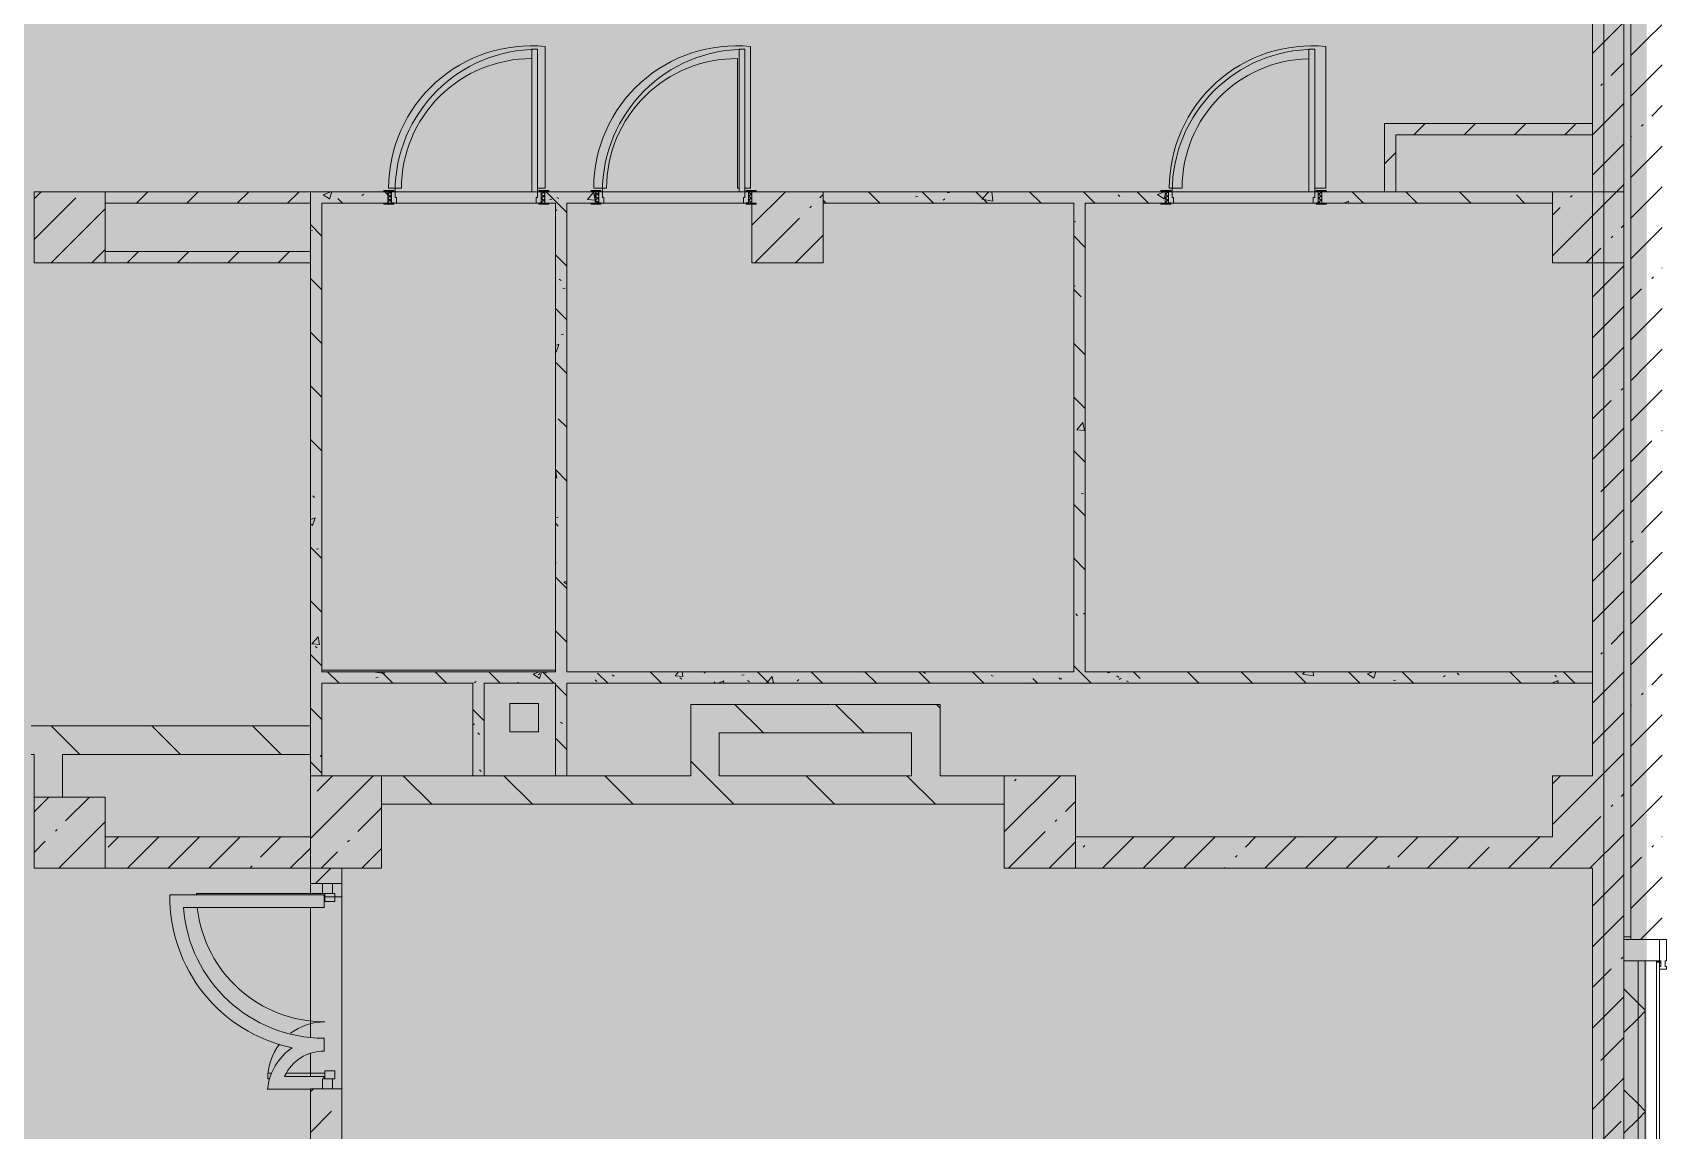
# Model space of a CAD drawing. Header units: millimetres. Extents: x -6228 to 201956, y -8553 to 30426.
# Drawn here: x 73530 to 84964, y 9060 to 16767 of the extents above; entities that cross this region are included whole.
import ezdxf

# ---------------------------------------------------------------- set-up
doc = ezdxf.new("R2010")
doc.units = ezdxf.units.MM
doc.linetypes.add('Осевая', pattern=[15875, 3175, -2381.25, 7937.5, -2381.25])
doc.layers.add('A-DETL-GENF-1', color=7, linetype='Continuous', lineweight=9, true_color=0xc0c0c0, transparency=0.4)
for name, color, linetype, lineweight, true_color in [('A-DETL-GENF-4', 7, 'Continuous', 5, 0xb7b7b7), ('A-DOOR-1', 7, 'Continuous', 5, 0xaaaaaa), ('A-DOOR-2', 7, 'Continuous', 5, 0xe2e2e2), ('A-DOOR-3', 7, 'Continuous', 5, 0xb7b7b7), ('A-DOOR-FRAM-1', 7, 'Continuous', 5, 0xe2e2e2), ('A-DOOR-FRAM-2', 7, 'Continuous', 5, 0xaaaaaa), ('A-DOOR-FRAM-3', 7, 'Continuous', 5, 0xb7b7b7), ('A-FLOR-2', 7, 'Continuous', 5, 0xb7b7b7), ('A-GLAZ-CWMG-2', 7, 'Continuous', 5, 0x737373), ('A-WALL-2', 7, 'Continuous', 9, 0x737373), ('A-WALL-3', 7, 'Continuous', 5, 0x737373), ('I-WALL-2', 7, 'Continuous', 5, 0x737373), ('I-WALL-3', 7, 'Continuous', 5, 0x787878), ('S-COLS-1', 7, 'Continuous', 5, 0x737373)]:
    doc.layers.add(name, color=color, linetype=linetype, lineweight=lineweight, true_color=true_color)
for name, color, linetype, lineweight in [('A-GLAZ-CWMG', 7, 'Continuous', 5), ('A-WALL', 7, 'Continuous', 5), ('A-WALL-1', 7, 'Continuous', 9), ('I-WALL', 7, 'Continuous', 5), ('S-COLS', 7, 'Continuous', 5), ('Оси', 7, 'Continuous', 9), ('Оси-2', 7, 'Осевая', 9)]:
    doc.layers.add(name, color=color, linetype=linetype, lineweight=lineweight)
pattern_1 = [(45, (0, 0), (-285.1231, 285.1231), []), (45, (285.12, 0), (-285.1231, 285.1231), [504.031, -100.806, 16.764, -84.042])]
pattern_2 = [(135, (0, 0), (-353.5534, -353.5534), [])]
pattern_3 = [(45, (0, 0), (-353.5534, 353.5534), []), (135, (0, 0), (-353.5534, -353.5534), [])]
pattern_4 = [(135, (0, 0), (-377.1708, -377.1708), [533.4, -88.9, 17.78, -88.9]), (135, (0, 376.94), (-377.1708, -377.1708), []), (50, (0, 0), (637.6445, -55.7866), [66.675, -733.425]), (355, (0, 0), (-123.3494, 668.699), [53.34, -586.74]), (100.451, (53.14, -4.65), (514.299, 612.908), [56.665, -623.315]), (46.184, (0, 177.8), (948.7764, -147.15), [100.012, -1100.137]), (96.636, (79.1, 165.5), (830.909, 865.997), [84.998, -934.973]), (351.184, (0, 177.8), (830.918, 865.988), [80.01, -880.11]), (21, (88.9, 133.35), (530.6506, -357.9283), [66.675, -733.425]), (326, (88.9, 133.35), (216.308, 644.6585), [53.34, -586.74]), (71.451, (133.1, 103.5), (746.9596, 286.7243), [56.665, -623.315]), (37.5, (0, 0), (10.81053, 295.9426), [16.764, -562.864, 16.764, -578.866, -588.962]), (37.5, (0, 0), (10.81053, 295.9426), [-1175.258, 16.764, -572.198]), (7.5, (0, 0), (233.8692, 350.6318), [16.764, -322.834, 16.764, -549.529, -224.472]), (7.5, (0, 0), (233.8692, 350.6318), [-905.891, 16.764, -207.708]), (327.5, (-198.25, 0), (474.5678, -20.0513), [16.764, -205.486, 16.764, -676.656, -920.115]), (327.5, (-198.25, 0), (474.5678, -20.0513), [-915.67, 16.764, -903.351]), (317.5, (-287.15, 0), (518.4522, 88.9934), [16.764, -272.161, 16.764, -443.738, -653.415]), (317.5, (-287.15, 0), (518.4522, 88.9934), [-749.427, 16.764, -636.651])]
pattern_5 = [(135, (1751.41, 104.685), (-14.14214, -14.14214), []), (225, (1751.41, 104.685), (14.14214, -14.14214), [])]
pattern_6 = [(45, (-371.384, 104.685), (-14.1421, 14.1421), []), (135, (-371.384, 104.685), (-14.1421, -14.1421), [])]
pattern_7 = [(45, (0, 0), (-176.7767, 176.7767), [])]

# ---------------------------------------------------------------- blocks, each defined once
blk = doc.blocks.new('BSC_Колонна _Прямоугольная - 650х500-23287315-2_1_2_птичка копия 1')
at = {"layer": 'S-COLS'}
h = blk.add_hatch(dxfattribs=at)
h.set_pattern_fill('FP_64', color=256, style=0, pattern_type=2)
h.set_pattern_definition([(135, (11225, -75730), (-285.1231, -285.1231), []), (135, (11225, -75444.88), (-285.1231, -285.1231), [504.031, -100.806, 16.764, -84.042])])
h.paths.add_polyline_path([(325, -70), (325, 250), (-325, 250), (-325, -250), (325, -250)])
at = {"layer": 'S-COLS-1'}
for p, q in [((325, 250), (-325, 250)), ((-325, 250), (-325, -250)), ((325, -250), (325, 250)), ((-325, -250), (325, -250))]:
    blk.add_line(p, q, dxfattribs=at)
blk = doc.blocks.new('BSC_Колонна _Прямоугольная - 500х500-V57-2_1_2_птичка копия 1')
at = {"layer": 'S-COLS'}
h = blk.add_hatch(dxfattribs=at)
h.set_pattern_fill('FP_65', color=256, style=0, pattern_type=2)
h.set_pattern_definition([(45, (-73790, -11150), (-285.1231, 285.1231), []), (45, (-73504.88, -11150), (-285.1231, 285.1231), [504.031, -100.806, 16.764, -84.042])])
h.paths.add_polyline_path([(-250, -250), (250, -250), (250, 250), (-250, 250), (-250, -223)])
at = {"layer": 'S-COLS-1'}
for p, q in [((250, 250), (-250, 250)), ((-250, 250), (-250, -250)), ((250, -250), (250, 250)), ((-250, -250), (250, -250))]:
    blk.add_line(p, q, dxfattribs=at)
blk = doc.blocks.new('BSC_Колонна _Прямоугольная - 500х500-V77-2_1_2_птичка копия 1')
at = {"layer": 'S-COLS'}
h = blk.add_hatch(dxfattribs=at)
h.set_pattern_fill('FP_79', color=256, style=0, pattern_type=2)
h.set_pattern_definition([(45, (-73790, -15400), (-285.1231, 285.1231), []), (45, (-73504.88, -15400), (-285.1231, 285.1231), [504.031, -100.806, 16.764, -84.042])])
h.paths.add_polyline_path([(-250, -250), (250, -250), (250, 250), (-250, 250)])
at = {"layer": 'S-COLS-1'}
for p, q in [((250, 250), (-250, 250)), ((-250, 250), (-250, -250)), ((250, -250), (250, 250)), ((-250, -250), (250, -250))]:
    blk.add_line(p, q, dxfattribs=at)
blk = doc.blocks.new('BSC_Колонна _Прямоугольная - 500х500-V78-2_1_2_птичка копия 1')
at = {"layer": 'S-COLS'}
h = blk.add_hatch(dxfattribs=at)
h.set_pattern_fill('FP_80', color=256, style=0, pattern_type=2)
h.set_pattern_definition([(45, (-78830, -15400), (-285.1231, 285.1231), []), (45, (-78544.88, -15400), (-285.1231, 285.1231), [504.031, -100.806, 16.764, -84.042])])
h.paths.add_polyline_path([(-250, -250), (250, -250), (250, 250), (-250, 250), (-250, 170), (-220, 170), (-220, 162), (-250, 162), (-250, 52)])
at = {"layer": 'S-COLS-1'}
for p, q in [((250, 250), (-220, 250)), ((250, -250), (250, 250)), ((-250, 162), (-250, -250)), ((-250, -250), (250, -250))]:
    blk.add_line(p, q, dxfattribs=at)
blk = doc.blocks.new('110_Дверь_СКБ_1Ст_Внутренняя1 - Д-4 _л_ 1100x2100h_су мгн-32399984-2_1_2_птичка копия 1')
at = {"layer": 'A-DOOR-1'}
h = blk.add_hatch(dxfattribs=at)
h.set_pattern_fill('FP_60', color=256, style=0, pattern_type=2)
h.set_pattern_definition(pattern_5)
h.paths.add_polyline_path([(562.5, -40), (562.5, 40), (537.5, 40), (537.5, -40)])
at = {"layer": 'A-DOOR-2'}
h = blk.add_hatch(color=256, dxfattribs=at)
h.paths.add_polyline_path([(502.5, -40), (537.5, -40), (537.5, 40), (512.5, 40), (512.5, 0), (502.5, 0)])
h.paths.add_polyline_path([(-477.5, -40), (-477.5, 0), (-487.5, 0), (-487.5, 40), (-512.5, 40), (-512.5, -40)])
at = {"layer": 'A-DOOR-FRAM-1'}
for points in [[(472.5, 40), (512.5, 40), (512.5, 1040), (472.5, 1040), (472.5, 972.6)], [(-497.5, 40), (-497.5, 48), (-567.5, 48), (-567.5, 40)], [(592.5, 40), (592.5, 48), (522.5, 48), (522.5, 40)], [(-497.5, -48), (-497.5, -40), (-567.5, -40), (-567.5, -48)], [(592.5, -48), (592.5, -40), (522.5, -40), (522.5, -48)]]:
    blk.add_hatch(color=256, dxfattribs=at).paths.add_polyline_path(points)
at = {"layer": 'A-DOOR-FRAM-2'}
h = blk.add_hatch(dxfattribs=at)
h.set_pattern_fill('FP_61', color=256, style=0, pattern_type=2)
h.set_pattern_definition(pattern_6)
h.paths.add_polyline_path([(-512.5, -40), (-512.5, 40), (-537.5, 40), (-537.5, -40)])
at = {"layer": 'A-DOOR-3'}
for p, q in [((512.5, 1040), (472.5, 1040)), ((472.5, 1040), (472.5, 40)), ((512.5, 40), (512.5, 1040)), ((472.5, 40), (512.5, 40))]:
    blk.add_line(p, q, dxfattribs=at)
blk.add_arc((512.5, 40), 1000, 90, 180, dxfattribs=at)
at = {"layer": 'A-DOOR-FRAM-3'}
for p, q in [((-497.5, 48), (-567.5, 48)), ((-567.5, 48), (-567.5, 40)), ((-567.5, 40), (-497.5, 40)), ((-512.5, 40), (-537.5, 40)), ((-537.5, 40), (-537.5, -40)), ((-487.5, 40), (-512.5, 40)), ((-512.5, 40), (-512.5, -40)), ((-512.5, -40), (-512.5, 40)), ((-497.5, 40), (-512.5, 40)), ((-512.5, 40), (-512.5, 39)), ((-512.5, 39), (-497.5, 39)), ((-497.5, 40), (-497.5, 48)), ((-497.5, 39), (-497.5, 40)), ((-487.5, 0), (-487.5, 40)), ((-477.5, 0), (-487.5, 0)), ((-477.5, -40), (-477.5, 0)), ((512.5, 0), (502.5, 0)), ((502.5, 0), (502.5, -40)), ((512.5, 40), (512.5, 0)), ((537.5, 40), (512.5, 40)), ((592.5, 48), (522.5, 48)), ((522.5, 48), (522.5, 40)), ((537.5, 40), (522.5, 40)), ((522.5, 40), (522.5, 39)), ((522.5, 40), (592.5, 40)), ((522.5, 39), (537.5, 39)), ((537.5, -40), (537.5, 40)), ((562.5, 40), (537.5, 40)), ((537.5, 40), (537.5, -40)), ((537.5, 39), (537.5, 40)), ((562.5, -40), (562.5, 40)), ((592.5, 40), (592.5, 48)), ((-497.5, -40), (-567.5, -40)), ((-567.5, -40), (-567.5, -48)), ((-567.5, -48), (-497.5, -48)), ((-537.5, -40), (-512.5, -40)), ((-497.5, -39), (-512.5, -39)), ((-512.5, -39), (-512.5, -40)), ((-512.5, -40), (-477.5, -40)), ((-512.5, -40), (-497.5, -40)), ((-497.5, -40), (-497.5, -39)), ((-497.5, -48), (-497.5, -40)), ((502.5, -40), (537.5, -40)), ((537.5, -39), (522.5, -39)), ((522.5, -39), (522.5, -40)), ((522.5, -40), (537.5, -40)), ((592.5, -40), (522.5, -40)), ((522.5, -40), (522.5, -48)), ((522.5, -48), (592.5, -48)), ((537.5, -40), (537.5, -39)), ((537.5, -40), (562.5, -40)), ((592.5, -48), (592.5, -40))]:
    blk.add_line(p, q, dxfattribs=at)
blk = doc.blocks.new('Прямоугольный импост - Импост структурный с накладкой - 190мм-23946641-2_1_2_птичка копия 1')
at = {"layer": 'A-GLAZ-CWMG'}
for p, q in [((0, 17), (-50, 17)), ((-50, 17), (-50, 0)), ((-50, 0), (-40, 0)), ((-40, 0), (-40, -40)), ((-10, -40), (-10, 0)), ((-10, 0), (0, 0)), ((0, 0), (0, 17)), ((-40, -40), (-50, -40)), ((-50, -40), (-50, -190)), ((0, -40), (-10, -40)), ((0, -190), (0, -40)), ((-50, -190), (0, -190))]:
    blk.add_line(p, q, dxfattribs=at)
blk = doc.blocks.new('110_Дверь_СКБ_1Ст_Внутренняя1 - Д-5 _л_ 1100x2100h_су мгн EIW30-32897889-2_1_2_птичка копия 1')
at = {"layer": 'A-DOOR-1'}
h = blk.add_hatch(dxfattribs=at)
h.set_pattern_fill('FP_60', color=256, style=0, pattern_type=2)
h.set_pattern_definition(pattern_5)
h.paths.add_polyline_path([(562.5, -40), (562.5, 40), (537.5, 40), (537.5, -40)])
at = {"layer": 'A-DOOR-2'}
h = blk.add_hatch(color=256, dxfattribs=at)
h.paths.add_polyline_path([(502.5, -40), (537.5, -40), (537.5, 40), (512.5, 40), (512.5, 0), (502.5, 0)])
h.paths.add_polyline_path([(-477.5, -40), (-477.5, 0), (-487.5, 0), (-487.5, 40), (-512.5, 40), (-512.5, -40)])
at = {"layer": 'A-DOOR-FRAM-1'}
for points in [[(472.5, 40), (512.5, 40), (512.5, 1040), (472.5, 1040), (472.5, 972.6)], [(-497.5, 40), (-497.5, 48), (-567.5, 48), (-567.5, 40)], [(592.5, 40), (592.5, 48), (522.5, 48), (522.5, 40)], [(-497.5, -48), (-497.5, -40), (-567.5, -40), (-567.5, -48)], [(592.5, -48), (592.5, -40), (522.5, -40), (522.5, -48)]]:
    blk.add_hatch(color=256, dxfattribs=at).paths.add_polyline_path(points)
at = {"layer": 'A-DOOR-FRAM-2'}
h = blk.add_hatch(dxfattribs=at)
h.set_pattern_fill('FP_61', color=256, style=0, pattern_type=2)
h.set_pattern_definition(pattern_6)
h.paths.add_polyline_path([(-512.5, -40), (-512.5, 40), (-537.5, 40), (-537.5, -40)])
at = {"layer": 'A-DOOR-3'}
for p, q in [((512.5, 1040), (472.5, 1040)), ((472.5, 1040), (472.5, 40)), ((512.5, 40), (512.5, 1040)), ((472.5, 40), (512.5, 40))]:
    blk.add_line(p, q, dxfattribs=at)
blk.add_arc((512.5, 40), 1000, 90, 180, dxfattribs=at)
at = {"layer": 'A-DOOR-FRAM-3'}
for p, q in [((-497.5, 48), (-567.5, 48)), ((-567.5, 48), (-567.5, 40)), ((-567.5, 40), (-497.5, 40)), ((-512.5, 40), (-537.5, 40)), ((-537.5, 40), (-537.5, -40)), ((-487.5, 40), (-512.5, 40)), ((-512.5, 40), (-512.5, -40)), ((-512.5, -40), (-512.5, 40)), ((-497.5, 40), (-512.5, 40)), ((-512.5, 40), (-512.5, 39)), ((-512.5, 39), (-497.5, 39)), ((-497.5, 40), (-497.5, 48)), ((-497.5, 39), (-497.5, 40)), ((-487.5, 0), (-487.5, 40)), ((-477.5, 0), (-487.5, 0)), ((-477.5, -40), (-477.5, 0)), ((512.5, 0), (502.5, 0)), ((502.5, 0), (502.5, -40)), ((512.5, 40), (512.5, 0)), ((537.5, 40), (512.5, 40)), ((592.5, 48), (522.5, 48)), ((522.5, 48), (522.5, 40)), ((537.5, 40), (522.5, 40)), ((522.5, 40), (522.5, 39)), ((522.5, 40), (592.5, 40)), ((522.5, 39), (537.5, 39)), ((537.5, -40), (537.5, 40)), ((562.5, 40), (537.5, 40)), ((537.5, 40), (537.5, -40)), ((537.5, 39), (537.5, 40)), ((562.5, -40), (562.5, 40)), ((592.5, 40), (592.5, 48)), ((-497.5, -40), (-567.5, -40)), ((-567.5, -40), (-567.5, -48)), ((-567.5, -48), (-497.5, -48)), ((-537.5, -40), (-512.5, -40)), ((-497.5, -39), (-512.5, -39)), ((-512.5, -39), (-512.5, -40)), ((-512.5, -40), (-477.5, -40)), ((-512.5, -40), (-497.5, -40)), ((-497.5, -40), (-497.5, -39)), ((-497.5, -48), (-497.5, -40)), ((502.5, -40), (537.5, -40)), ((537.5, -39), (522.5, -39)), ((522.5, -39), (522.5, -40)), ((522.5, -40), (537.5, -40)), ((592.5, -40), (522.5, -40)), ((522.5, -40), (522.5, -48)), ((522.5, -48), (592.5, -48)), ((537.5, -40), (537.5, -39)), ((537.5, -40), (562.5, -40)), ((592.5, -48), (592.5, -40))]:
    blk.add_line(p, q, dxfattribs=at)
blk = doc.blocks.new('BSC_Колонна _Прямоугольная - 650х500-V122-2_1_2_птичка копия 1')
at = {"layer": 'S-COLS'}
h = blk.add_hatch(dxfattribs=at)
h.set_pattern_fill('FP_120', color=256, style=0, pattern_type=2)
h.set_pattern_definition([(135, (11225, -80600), (-285.1231, -285.1231), []), (135, (11225, -80314.88), (-285.1231, -285.1231), [504.031, -100.806, 16.764, -84.042])])
h.paths.add_polyline_path([(325, 250), (-325, 250), (-325, -250), (325, -250)])
at = {"layer": 'S-COLS-1'}
for p, q in [((325, 250), (-325, 250)), ((-325, 250), (-325, -250)), ((325, -250), (325, 250)), ((-325, -250), (325, -250))]:
    blk.add_line(p, q, dxfattribs=at)
blk = doc.blocks.new('Прямоугольный импост - 50 x 70 мм-V166-2_1_2_птичка копия 1')
at = {"layer": 'A-GLAZ-CWMG-2'}
for p, q in [((-70, 35), (0, 35)), ((-70, -35), (-70, 35)), ((0, 35), (0, -35)), ((0, -35), (-70, -35))]:
    blk.add_line(p, q, dxfattribs=at)
blk = doc.blocks.new('Дверь_Витражная_остекление_ - ДВН_ДАО_Главный вход_1200 в свету Д-22 _п_-32403398-2_1_2_птичка копия 1')
at = {"layer": 'A-DOOR-2'}
blk.add_hatch(color=256, dxfattribs=at).paths.add_polyline_path([(610, 24), (610, 20), (650, 24), (650, 920), (642, 920), (642, 24)])
h = blk.add_hatch(color=256, dxfattribs=at)
h.paths.add_polyline_path([(-650, 27), (-650, 20), (-610, 20), (-610, 289), (-633, 302), (-633, 27)])
h.paths.add_polyline_path([(-650, 407), (-610, 392), (-610, 420), (-650, 420), (-650, 408)])
at = {"layer": 'A-DETL-GENF-4'}
for p, q in [((650, 920), (642, 920)), ((650, 35), (650, 920)), ((-610, 420), (-650, 420)), ((-650, 420), (-650, 407)), ((-610, 392), (-610, 420)), ((-610, 20), (-610, 289)), ((-650, 20), (-610, 20)), ((-595, 20), (-650, 20)), ((-595, -50), (-595, 20)), ((595, -50), (595, 20)), ((595, 20), (650, 20)), ((610, 20), (650, 20)), ((-650, -35), (-650, -50)), ((-650, -50), (-595, -50)), ((650, -50), (595, -50)), ((650, -35), (650, -50))]:
    blk.add_line(p, q, dxfattribs=at)
at = {"layer": 'A-DOOR-3'}
for p, q in [((650, 920), (650, 35)), ((-650, 420), (-650, 407))]:
    blk.add_line(p, q, dxfattribs=at)
for centre, radius, start, end in [((650, 20), 900, 90, 90.5109), ((650, 20), 900, 96.319, 180), ((-650, 20), 400, 52.4742, 90), ((-650, 20), 400, 360, 37.0443)]:
    blk.add_arc(centre, radius, start, end, dxfattribs=at)
blk = doc.blocks.new('Прямоугольный импост - 50 x 70 мм-V158-2_1_2_птичка копия 1')
at = {"layer": 'A-GLAZ-CWMG-2'}
for p, q in [((0, 35), (-70, 35)), ((-70, 35), (-70, -35)), ((0, -35), (0, 35)), ((-70, -35), (0, -35))]:
    blk.add_line(p, q, dxfattribs=at)

msp = doc.modelspace()

# ---------------------------------------------------------------- hatches: boundary and pattern name
at = {"layer": 'A-DETL-GENF-1'}
msp.add_hatch(color=256, dxfattribs=at).paths.add_polyline_path([(75860, -280), (75860, 3300), (84860, 3300), (84860, 27350), (41910, 27350), (41910, 23778), (38760, 23778), (38760, -280), (75659.7, -280)])
at = {"layer": 'A-WALL'}
h = msp.add_hatch(dxfattribs=at)
h.set_pattern_fill('FP_20', color=256, style=0, pattern_type=2)
h.set_pattern_definition(pattern_3)
h.paths.add_polyline_path([(84800, 3450), (84800, 10250), (84700, 10250), (84700, 3450)])
h = msp.add_hatch(dxfattribs=at)
h.set_pattern_fill('FP_20', color=256, style=0, pattern_type=2)
h.set_pattern_definition(pattern_3)
h.paths.add_polyline_path([(84850, 3400), (84850, 10250), (84800, 10250), (84800, 3400)])
at = {"layer": 'I-WALL'}
h = msp.add_hatch(dxfattribs=at)
h.set_pattern_fill('FP_28', color=256, style=0, pattern_type=2)
h.set_pattern_definition(pattern_1)
h.paths.add_polyline_path([(84700, 15150), (84700, 15530), (84480, 15530), (84480, 15150)])
h.paths.add_polyline_path([(84700, 18570), (84700, 18600), (84480, 18600), (84480, 18570)])
h.paths.add_polyline_path([(84700, 19100), (84700, 22700), (84480, 22700), (84480, 19100), (84488.5, 19100)])
h.paths.add_polyline_path([(84700, 23200), (84700, 26600), (84480, 26600), (84480, 23200), (84604.1, 23200)])
h = msp.add_hatch(dxfattribs=at)
h.set_pattern_fill('FP_28', color=256, style=0, pattern_type=2)
h.set_pattern_definition(pattern_1)
h.paths.add_polyline_path([(84480, 15530), (84700, 15530), (84700, 17270), (84480, 17270), (84480, 16050)])
h.paths.add_polyline_path([(84480, 18370), (84700, 18370), (84700, 18570), (84480, 18570), (84480, 18400)])
h = msp.add_hatch(dxfattribs=at)
h.set_pattern_fill('FP_28', color=256, style=0, pattern_type=2)
h.set_pattern_definition(pattern_1)
h.paths.add_polyline_path([(84860, 16300), (84860, 17270), (84750, 17270), (84750, 16300)])
h = msp.add_hatch(dxfattribs=at)
h.set_pattern_fill('FP_28', color=256, style=0, pattern_type=2)
h.set_pattern_definition(pattern_1)
h.paths.add_polyline_path([(84970, 16300), (84970, 17270), (84860, 17270), (84860, 16300)])
h = msp.add_hatch(dxfattribs=at)
h.set_pattern_fill('FP_28', color=256, style=0, pattern_type=2)
h.set_pattern_definition(pattern_1)
h.paths.add_polyline_path([(84860, 10400), (84860, 16300), (84750, 16300), (84750, 10400)])
h = msp.add_hatch(dxfattribs=at)
h.set_pattern_fill('FP_28', color=256, style=0, pattern_type=2)
h.set_pattern_definition(pattern_1)
h.paths.add_polyline_path([(84860, 10400), (84970, 10400), (84970, 16300), (84860, 16300), (84860, 10927.3)])
h = msp.add_hatch(dxfattribs=at)
h.set_pattern_fill('FP_32', color=256, style=0, pattern_type=2)
h.set_pattern_definition(pattern_7)
h.paths.add_polyline_path([(83100, 15650), (83100, 16130), (83020, 16130), (83020, 15650)])
h = msp.add_hatch(dxfattribs=at)
h.set_pattern_fill('FP_32', color=256, style=0, pattern_type=2)
h.set_pattern_definition(pattern_7)
h.paths.add_polyline_path([(84480, 16050), (84480, 16130), (83100, 16130), (83100, 16050), (84334.6, 16050)])
h = msp.add_hatch(dxfattribs=at)
h.set_pattern_fill('FP_32', color=256, style=0, pattern_type=2)
h.set_pattern_definition(pattern_7)
h.paths.add_polyline_path([(75480, 15570), (75480, 15650), (74040, 15650), (74040, 15570)])
h = msp.add_hatch(dxfattribs=at)
h.set_pattern_fill('FP_32', color=256, style=0, pattern_type=2)
h.set_pattern_definition(pattern_7)
h.paths.add_polyline_path([(75480, 15150), (75480, 15230), (74040, 15230), (74040, 15150)])
h = msp.add_hatch(dxfattribs=at)
h.set_pattern_fill('FP_28', color=256, style=0, pattern_type=2)
h.set_pattern_definition(pattern_1)
h.paths.add_polyline_path([(84700, 4050), (84700, 10900), (84480, 10900), (84480, 4050)])
h.paths.add_polyline_path([(84480, 11550), (84700, 11550), (84700, 15150), (84480, 15150), (84480, 12058.3)])
h = msp.add_hatch(dxfattribs=at)
h.set_pattern_fill('FP_31', color=256, style=0, pattern_type=2)
h.set_pattern_definition(pattern_2)
h.paths.add_polyline_path([(78350, 11550), (78350, 12050), (78150, 12050), (78150, 11550)])
h = msp.add_hatch(dxfattribs=at)
h.set_pattern_fill('FP_31', color=256, style=0, pattern_type=2)
h.set_pattern_definition(pattern_2)
h.paths.add_polyline_path([(79059.6, 11850), (79700, 11850), (79700, 12050), (78350, 12050), (78350, 11850)])
h = msp.add_hatch(dxfattribs=at)
h.set_pattern_fill('FP_31', color=256, style=0, pattern_type=2)
h.set_pattern_definition(pattern_2)
h.paths.add_polyline_path([(79900, 11550), (79900, 12050), (79700, 12050), (79700, 11550)])
h = msp.add_hatch(dxfattribs=at)
h.set_pattern_fill('FP_31', color=256, style=0, pattern_type=2)
h.set_pattern_definition(pattern_2)
h.paths.add_polyline_path([(70830, 11700), (70830, 11900), (70810, 11900), (70810, 11700)])
h.paths.add_polyline_path([(75480, 11700), (75480, 11900), (73520, 11900), (73520, 11700), (73924.7, 11700)])
h.paths.add_polyline_path([(68645, 11700), (68754, 11700), (68754, 11900), (68645, 11900)])
h.paths.add_polyline_path([(70310, 11700), (70310, 11900), (70234, 11900), (70234, 11700)])
h = msp.add_hatch(dxfattribs=at)
h.set_pattern_fill('FP_31', color=256, style=0, pattern_type=2)
h.set_pattern_definition(pattern_2)
h.paths.add_polyline_path([(78872.5, 11350), (80350, 11350), (80350, 11550), (75980, 11550), (75980, 11350), (77394.6, 11350)])
h = msp.add_hatch(dxfattribs=at)
h.set_pattern_fill('FP_28', color=256, style=0, pattern_type=2)
h.set_pattern_definition(pattern_1)
h.paths.add_polyline_path([(74792.2, 10900), (75480, 10900), (75480, 11120), (74040, 11120), (74040, 10900)])
h = msp.add_hatch(dxfattribs=at)
h.set_pattern_fill('FP_28', color=256, style=0, pattern_type=2)
h.set_pattern_definition(pattern_1)
h.paths.add_polyline_path([(84200, 10900), (84200, 11120), (80850, 11120), (80850, 10900), (82599.6, 10900)])
h = msp.add_hatch(dxfattribs=at)
h.set_pattern_fill('FP_28', color=256, style=0, pattern_type=2)
h.set_pattern_definition(pattern_1)
h.paths.add_polyline_path([(75700, 7900), (75700, 9352.3), (75480, 9352.3), (75480, 7900), (75659.7, 7900)])
h.paths.add_polyline_path([(75480, 10792.3), (75700, 10792.3), (75700, 10900), (75480, 10900)])
at = {"layer": 'I-WALL-3'}
h = msp.add_hatch(dxfattribs=at)
h.set_pattern_fill('FP_41', color=256, style=0, pattern_type=2)
h.set_pattern_definition(pattern_4)
h.paths.add_polyline_path([(75560, 11550), (75560, 15650), (75480, 15650), (75480, 11550)])
h = msp.add_hatch(dxfattribs=at)
h.set_pattern_fill('FP_41', color=256, style=0, pattern_type=2)
h.set_pattern_definition(pattern_4)
h.paths.add_polyline_path([(80839.8, 15570), (81480, 15570), (81480, 15650), (79080, 15650), (79080, 15570), (80451.7, 15570)])
h.paths.add_polyline_path([(84200, 15570), (84200, 15650), (82580, 15650), (82580, 15570), (82610, 15570)])
h.paths.add_polyline_path([(76024.8, 15570), (76024.8, 15650), (75560, 15650), (75560, 15570), (75994.8, 15570)])
h.paths.add_polyline_path([(77279.8, 15570), (77480, 15570), (77480, 15650), (77124.8, 15650), (77124.8, 15570), (77199.8, 15570)])
h = msp.add_hatch(dxfattribs=at)
h.set_pattern_fill('FP_41', color=256, style=0, pattern_type=2)
h.set_pattern_definition(pattern_4)
h.paths.add_polyline_path([(77199.8, 11550), (77279.8, 11550), (77279.8, 15570), (77199.8, 15570), (77199.8, 12058.3)])
h = msp.add_hatch(dxfattribs=at)
h.set_pattern_fill('FP_41', color=256, style=0, pattern_type=2)
h.set_pattern_definition(pattern_4)
h.paths.add_polyline_path([(80919.8, 12280), (80919.8, 15570), (80839.8, 15570), (80839.8, 12280)])
h = msp.add_hatch(dxfattribs=at)
h.set_pattern_fill('FP_41', color=256, style=0, pattern_type=2)
h.set_pattern_definition(pattern_4)
h.paths.add_polyline_path([(77199.8, 12200), (77199.8, 12280), (75560, 12280), (75560, 12200), (76699.8, 12200)])
h = msp.add_hatch(dxfattribs=at)
h.set_pattern_fill('FP_41', color=256, style=0, pattern_type=2)
h.set_pattern_definition(pattern_4)
h.paths.add_polyline_path([(84480, 12200), (84480, 12280), (77279.8, 12280), (77279.8, 12200), (84334.6, 12200)])
h = msp.add_hatch(dxfattribs=at)
h.set_pattern_fill('FP_41', color=256, style=0, pattern_type=2)
h.set_pattern_definition(pattern_4)
h.paths.add_polyline_path([(76699.8, 11550), (76699.8, 12200), (76619.8, 12200), (76619.8, 11550)])
at = {"layer": 'S-COLS'}
h = msp.add_hatch(dxfattribs=at)
h.set_pattern_fill('FP_28', color=256, style=0, pattern_type=2)
h.set_pattern_definition(pattern_1)
h.paths.add_polyline_path([(84700, 15150), (84700, 15650), (84200, 15650), (84200, 15150), (84334.6, 15150)])
h = msp.add_hatch(dxfattribs=at)
h.set_pattern_fill('FP_28', color=256, style=0, pattern_type=2)
h.set_pattern_definition(pattern_1)
h.paths.add_polyline_path([(84700, 10900), (84700, 11550), (84200, 11550), (84200, 10900), (84480, 10900)])

# ---------------------------------------------------------------- linework, layer by layer
at = {"layer": 'A-FLOR-2'}
for p, q in [((77129.1, 15674.2), (77129.1, 16669.2)), ((78479.1, 16584.1), (78479.1, 15674.2)), ((78569.1, 15674.2), (78569.1, 16669.2)), ((82609.1, 15674.2), (82609.1, 16669.2)), ((76029.1, 15675.2), (76119.1, 15675.2)), ((77074.8, 15674.2), (77129.1, 15674.2)), ((77469.1, 15675.2), (77559.1, 15675.2)), ((78479.1, 15674.2), (78490, 15674.2)), ((78530, 15674.2), (78569.1, 15674.2)), ((81509.1, 15675.2), (81599.1, 15675.2)), ((82530, 15674.2), (82609.1, 15674.2)), ((77034.8, 15650), (76074.8, 15650)), ((75559.8, 12291), (77199.8, 12291)), ((76880.5, 12057), (77080.5, 12057)), ((76880.5, 11857), (76880.5, 12057)), ((77080.5, 12057), (77080.5, 11857)), ((77080.5, 11857), (76880.5, 11857)), ((75480, 10714.4), (75480, 10792.3)), ((75700, 10792.3), (75700, 10700)), ((75577, 10714.4), (74494.3, 10714.4)), ((75577, 10624.7), (75577, 10714.4)), ((75700, 10700), (75577, 10700)), ((74589.4, 10624.7), (75577, 10624.7)), ((84700, 10417.9), (84750, 10417.9)), ((75577, 9617.4), (75577, 9707)), ((75574, 9439.5), (75299, 9439.5)), ((75574, 9422.3), (75574, 9439.5)), ((75180, 9350.1), (75480, 9350.1))]:
    msp.add_line(p, q, dxfattribs=at)
for centre, radius, start, end in [((77029.1, 15674.2), 1000, 84.26083, 179.9427), ((77029.1, 15674.2), 910, 89.63868, 179.93704), ((78469.1, 15674.2), 1000, 84.26083, 179.9427), ((78469.1, 15674.2), 910, 89.37036, 179.93704), ((82509.1, 15674.2), 1000, 84.26083, 179.9427), ((82509.1, 15674.2), 910, 91.46987, 179.93704), ((75573.2, 10696.2), 1079, 179.03315, 258.2109), ((75577, 10697.3), 990.3, 184.20575, 270), ((75573.2, 9312.2), 395, 123.92463, 174.49945), ((75577, 9311.2), 306.2, 90, 155.21522)]:
    msp.add_arc(centre, radius, start, end, dxfattribs=at)
at = {"layer": 'A-WALL'}
for p, q in [((84950, 3300), (84950, 10400)), ((84960, 10242), (84950, 10242))]:
    msp.add_line(p, q, dxfattribs=at)
at = {"layer": 'A-WALL-1'}
for p, q in [((84930, 3320), (84930, 10250)), ((84930, 10250), (84950, 10250)), ((84930, 10247), (84950, 10247)), ((84950, 10242), (84930, 10242))]:
    msp.add_line(p, q, dxfattribs=at)
at = {"layer": 'A-WALL-2'}
for p, q in [((84480, 16130), (84480, 16050)), ((75480, 15570), (75480, 15650)), ((83020, 15650), (83100, 15650)), ((75480, 15150), (75480, 15230)), ((84480, 12200), (84480, 12280)), ((76619.8, 11550), (76699.8, 11550)), ((77199.8, 11550), (77279.8, 11550)), ((84700, 10250), (84930, 10250)), ((84800, 3450), (84800, 10250)), ((84850, 3400), (84850, 10250))]:
    msp.add_line(p, q, dxfattribs=at)
at = {"layer": 'A-WALL-3'}
msp.add_line((84750, 10400), (84700, 10400), dxfattribs=at)
at = {"layer": 'I-WALL'}
msp.add_line((84750, 10400), (84970, 10400), dxfattribs=at)
at = {"layer": 'I-WALL-2'}
for p, q in [((84750, 17270), (84750, 16100)), ((84480, 17240), (84480, 16130)), ((84700, 11550), (84700, 17240)), ((83020, 16130), (83020, 15650)), ((84480, 16130), (83020, 16130)), ((83100, 15650), (83100, 16050)), ((83100, 16050), (84480, 16050)), ((84480, 16050), (84480, 12280)), ((84750, 16100), (84750, 10400)), ((75994.8, 15650), (74040, 15650)), ((74040, 15570), (75480, 15570)), ((75480, 15570), (75480, 15230)), ((75560, 12280), (75560, 15570)), ((75560, 15570), (75994.8, 15570)), ((76074.8, 15650), (77034.8, 15650)), ((77064.8, 15570), (76084.8, 15570)), ((77450, 15650), (77154.8, 15650)), ((77154.8, 15570), (77199.8, 15570)), ((77199.8, 15570), (77199.8, 12280)), ((77279.8, 15570), (77450, 15570)), ((77279.8, 12280), (77279.8, 15570)), ((77530, 15650), (78490, 15650)), ((78520, 15570), (77540, 15570)), ((81450, 15650), (79080, 15650)), ((79080, 15570), (80839.8, 15570)), ((80839.8, 15570), (80839.8, 12280)), ((80919.8, 15570), (81450, 15570)), ((80919.8, 12280), (80919.8, 15570)), ((81530, 15650), (82490, 15650)), ((82520, 15570), (81540, 15570)), ((83020, 15650), (82610, 15650)), ((82610, 15570), (84200, 15570)), ((84200, 15650), (83100, 15650)), ((84200, 15570), (84200, 15650)), ((75480, 15230), (74040, 15230)), ((74040, 15150), (75480, 15150)), ((75480, 15150), (75480, 11550)), ((77199.8, 12280), (75560, 12280)), ((80839.8, 12280), (77279.8, 12280)), ((84480, 12280), (80919.8, 12280)), ((75560, 11550), (75560, 12200)), ((75560, 12200), (76619.8, 12200)), ((76619.8, 12200), (76619.8, 11550)), ((76699.8, 12200), (77199.8, 12200)), ((76699.8, 11550), (76699.8, 12200)), ((77199.8, 12200), (77199.8, 11550)), ((77279.8, 11550), (77279.8, 12200)), ((77279.8, 12200), (84480, 12200)), ((84480, 12200), (84480, 11550)), ((78150, 12050), (78150, 11550)), ((79129.6, 12050), (78150, 12050)), ((79900, 12050), (79134.4, 12050)), ((79900, 11550), (79900, 12050)), ((75480, 11900), (73520, 11900)), ((78350, 11550), (78350, 11850)), ((78350, 11850), (79700, 11850)), ((79700, 11850), (79700, 11550)), ((73540, 11700), (73520, 11700)), ((73540, 11700), (73540, 11400)), ((73740, 11700), (75480, 11700)), ((73740, 11400), (73740, 11700)), ((76619.8, 11550), (75980, 11550)), ((77199.8, 11550), (76699.8, 11550)), ((78150, 11550), (77279.8, 11550)), ((79700, 11550), (78350, 11550)), ((80350, 11550), (79900, 11550)), ((75980, 11350), (80350, 11350)), ((75480, 11120), (74040, 11120)), ((84200, 11120), (80850, 11120)), ((74040, 10900), (75480, 10900)), ((75480, 10900), (75480, 10792.3)), ((75700, 4050), (75700, 10900)), ((80850, 10900), (84200, 10900)), ((84480, 10900), (84480, 4050)), ((84700, 4050), (84700, 10900)), ((75480, 10792.3), (75700, 10792.3)), ((75480, 9712.2), (75480, 10624.7)), ((75480, 9439.5), (75480, 9600.4)), ((75480, 9352.3), (75480, 8280)), ((75700, 9352.3), (75480, 9352.3))]:
    msp.add_line(p, q, dxfattribs=at)
at = {"layer": 'S-COLS-1'}
for p, q in [((84700, 15650), (84200, 15650)), ((84200, 15650), (84200, 15150)), ((84700, 15150), (84700, 15650)), ((84200, 15150), (84700, 15150)), ((84480, 11550), (84200, 11550)), ((84200, 11550), (84200, 11120)), ((84700, 10900), (84700, 11550)), ((84200, 10900), (84480, 10900))]:
    msp.add_line(p, q, dxfattribs=at)
at = {"layer": 'Оси'}
for p, q in [((84560, 10029.8), (84560, 21915.1)), ((84560, -1906.3), (84560, 9979))]:
    msp.add_line(p, q, dxfattribs=at)
at = {"layer": 'Оси-2'}
msp.add_line((84560, 9979), (84560, 10029.8), dxfattribs=at)

# ---------------------------------------------------------------- block references
at = {"layer": 'A-DOOR-3'}
for name, p in [('110_Дверь_СКБ_1Ст_Внутренняя1 - Д-5 _л_ 1100x2100h_су мгн EIW30-32897889-2_1_2_птичка копия 1', (76562.3, 15610)), ('110_Дверь_СКБ_1Ст_Внутренняя1 - Д-4 _л_ 1100x2100h_су мгн-32399984-2_1_2_птичка копия 1', (78017.5, 15610)), ('110_Дверь_СКБ_1Ст_Внутренняя1 - Д-4 _л_ 1100x2100h_су мгн-32399984-2_1_2_птичка копия 1', (82017.5, 15610))]:
    msp.add_blockref(name, p, dxfattribs=at)
at = {"layer": 'A-DOOR-3', "rotation": 89.99999999999997}
msp.add_blockref('Дверь_Витражная_остекление_ - ДВН_ДАО_Главный вход_1200 в свету Д-22 _п_-32403398-2_1_2_птичка копия 1', (75601, 10072.3), dxfattribs=at)
at = {"layer": 'A-GLAZ-CWMG', "rotation": 180}
msp.add_blockref('Прямоугольный импост - Импост структурный с накладкой - 190мм-23946641-2_1_2_птичка копия 1', (84950, 10210), dxfattribs=at)
at = {"layer": 'A-GLAZ-CWMG-2', "extrusion": (0, 0, -1), "rotation": 90.00000000000004}
msp.add_blockref('Прямоугольный импост - 50 x 70 мм-V166-2_1_2_птичка копия 1', (-75601, 10792.3), dxfattribs=at)
at = {"layer": 'A-GLAZ-CWMG-2', "rotation": 269.9999999999999}
msp.add_blockref('Прямоугольный импост - 50 x 70 мм-V158-2_1_2_птичка копия 1', (75601, 9352.3), dxfattribs=at)
at = {"layer": 'S-COLS-1'}
for name, p in [('BSC_Колонна _Прямоугольная - 500х500-V77-2_1_2_птичка копия 1', (73790, 15400)), ('BSC_Колонна _Прямоугольная - 500х500-V78-2_1_2_птичка копия 1', (78830, 15400)), ('BSC_Колонна _Прямоугольная - 500х500-V57-2_1_2_птичка копия 1', (73790, 11150))]:
    msp.add_blockref(name, p, dxfattribs=at)
at = {"layer": 'S-COLS-1', "rotation": 270.0000000000007}
for name, p in [('BSC_Колонна _Прямоугольная - 650х500-23287315-2_1_2_птичка копия 1', (75730, 11225)), ('BSC_Колонна _Прямоугольная - 650х500-V122-2_1_2_птичка копия 1', (80600, 11225))]:
    msp.add_blockref(name, p, dxfattribs=at)

doc.saveas('drawing.dxf')
